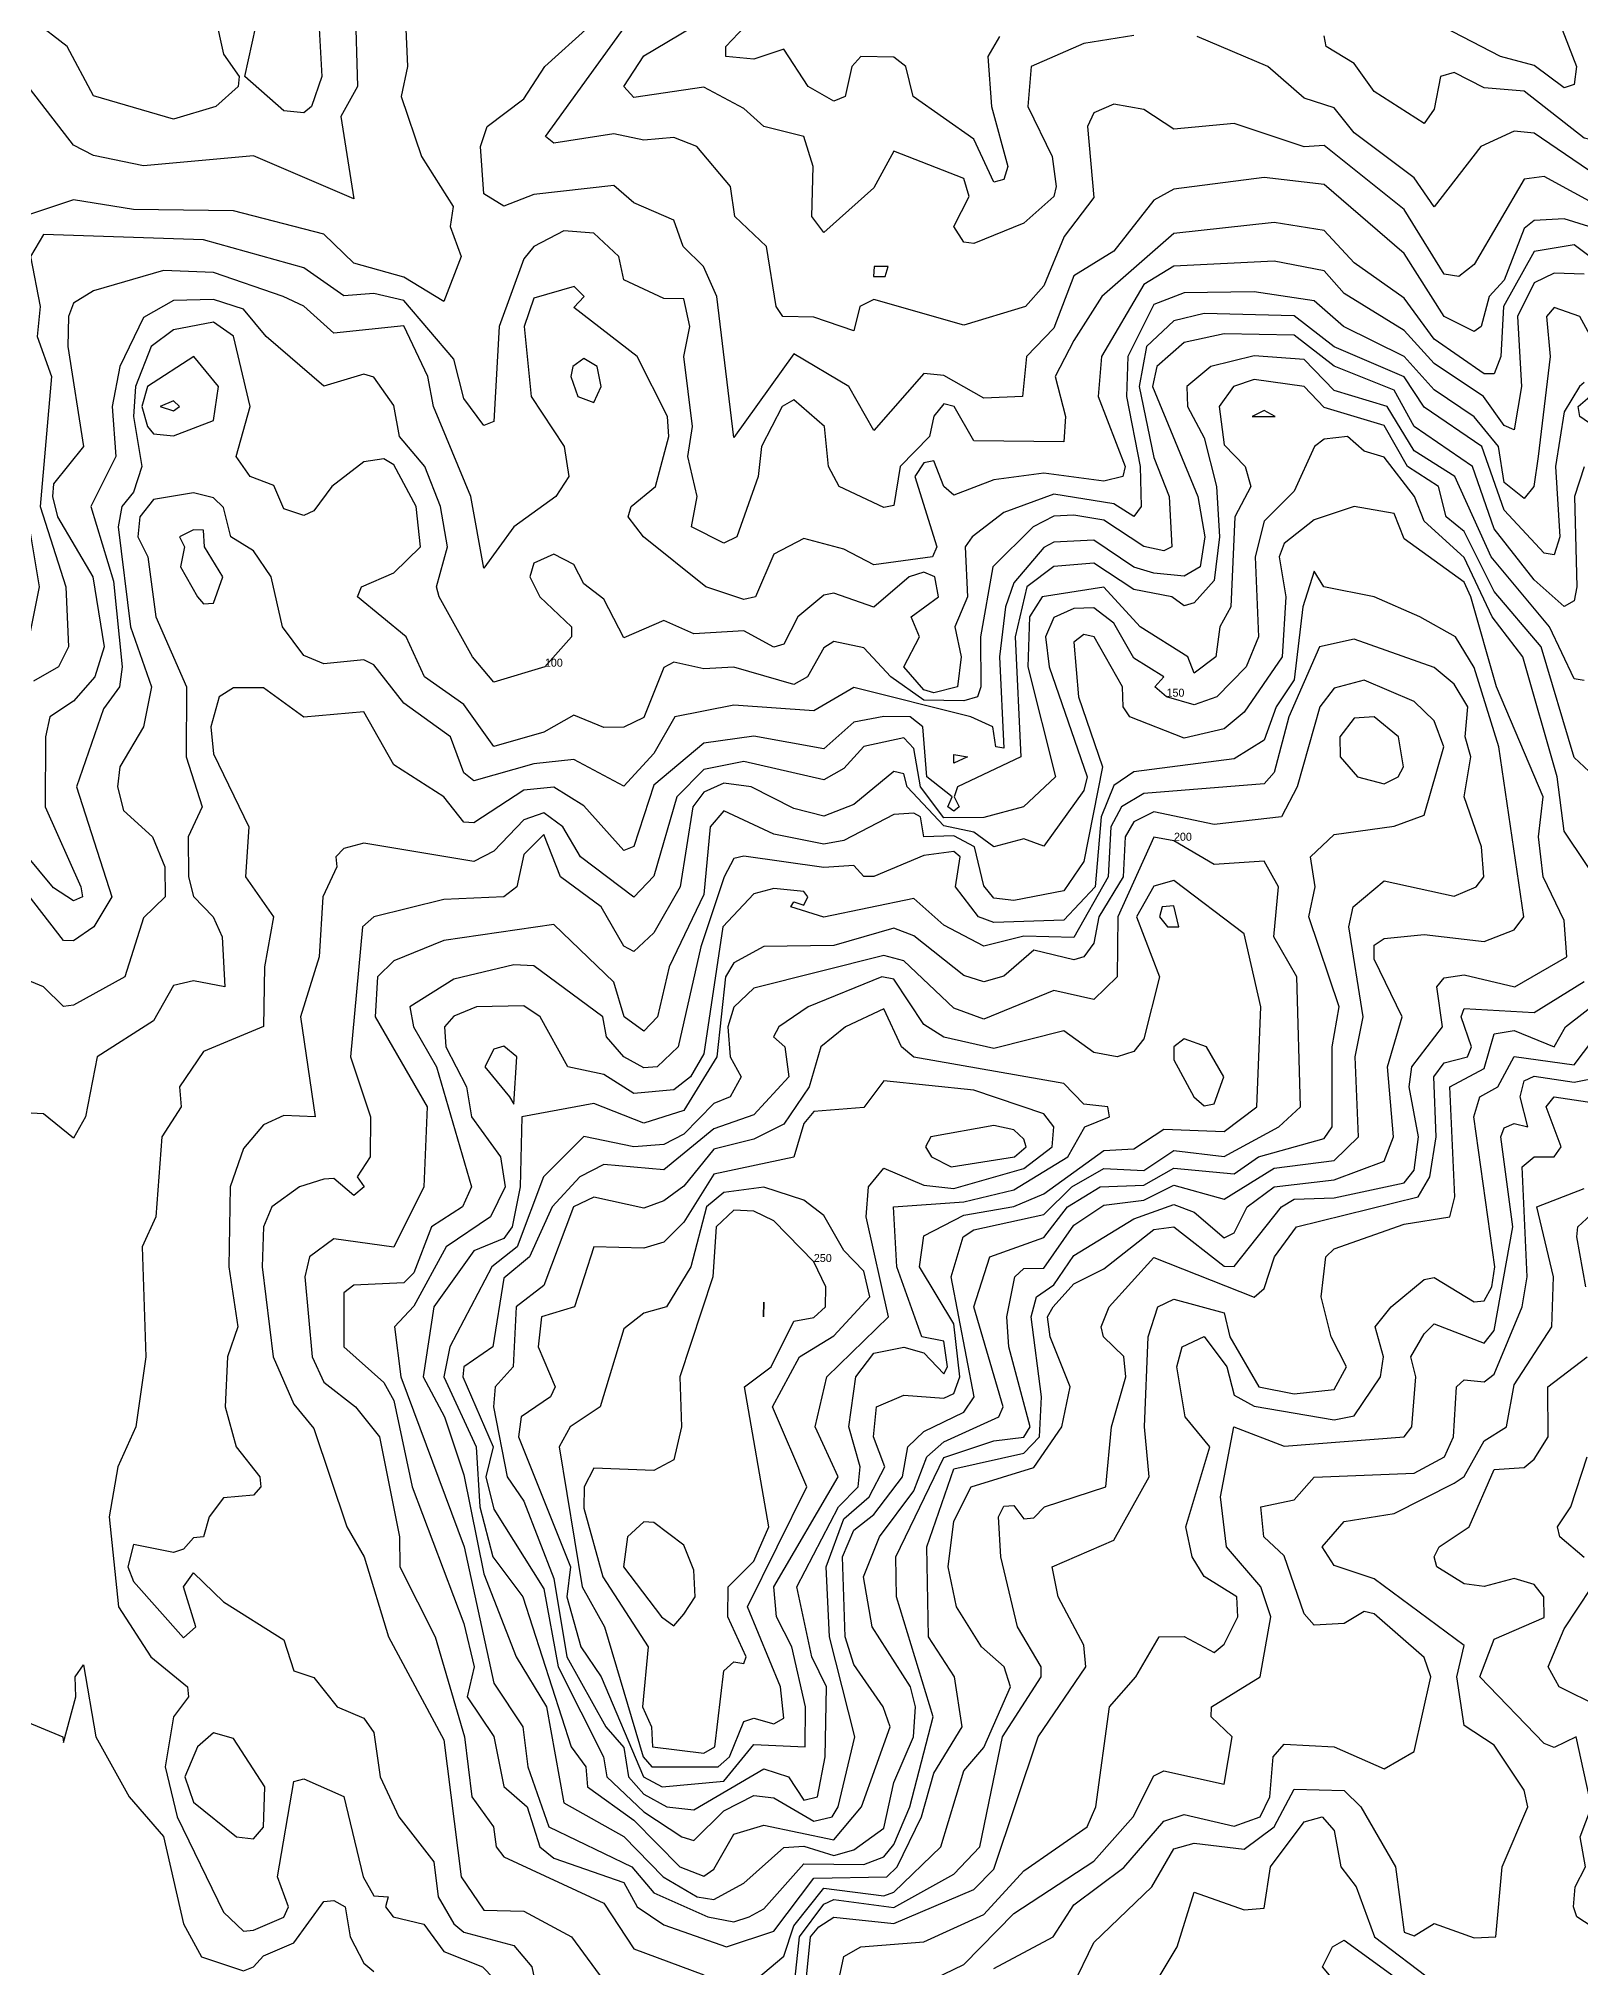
# Model space of a CAD drawing. Header units: metres. Extents: x 310028 to 360472, y 4137098 to 4159193.
# Drawn here: x 354000 to 356312, y 4143592 to 4146484 of the extents above; entities that cross this region are included whole.
import ezdxf

# ---------------------------------------------------------------- set-up
doc = ezdxf.new("R2010")
doc.units = ezdxf.units.M
for name, color, linetype in [('CONTOUR', 254, 'Continuous'), ('CONTOUR_INDEX', 33, 'Continuous'), ('CONTOUR_LABELS', 7, 'Continuous')]:
    doc.layers.add(name, color=color, linetype=linetype)

msp = doc.modelspace()

# ---------------------------------------------------------------- linework, layer by layer
at = {"layer": 'CONTOUR'}
for points, elevation in [([(356347.5, 4146228.8), (356257.5, 4146277.6), (356227.5, 4146273.4), (356152.5, 4146145.5), (356129.4, 4146127.5), (356107.5, 4146131.4), (356047.5, 4146228.1), (355927.5, 4146324.1), (355897.5, 4146322.2), (355792.5, 4146356.9), (355702.5, 4146348.5), (355657.5, 4146378), (355612.5, 4146386.1), (355582.5, 4146372.9), (355572.7, 4146352.5), (355582.5, 4146246.1), (355538, 4146187.5), (355507.5, 4146113.9), (355479.9, 4146082.5), (355387.5, 4146054.7), (355252.5, 4146093.1), (355231.3, 4146082.5), (355222.5, 4146046.1), (355162.5, 4146066.6), (355115.9, 4146067.5), (355105.8, 4146082.5), (355091.7, 4146172.5), (355044.2, 4146217.5), (355037.5, 4146262.5), (354986.8, 4146322.5), (354952.5, 4146336.2), (354907.5, 4146332.3), (354862.5, 4146341.4), (354772.5, 4146327.6), (354760.2, 4146337.5), (354922.5, 4146562.8)], 60), ([(354474.8, 4146532.5), (354478.2, 4146412.5), (354453.4, 4146367.5), (354472.5, 4146244.2), (354322.5, 4146308.6), (354157.5, 4146293.8), (354082.5, 4146308.9), (354052.5, 4146324.6), (353962.5, 4146441.2)], 60), ([(354549, 4146532.5), (354553.4, 4146442.5), (354543.8, 4146397.5), (354574.3, 4146307.5), (354621.6, 4146232.5), (354617.1, 4146202.5), (354633.5, 4146157.5), (354607.5, 4146090.4), (354547.5, 4146126.8), (354472.5, 4146147.9), (354427.5, 4146191.1), (354292.5, 4146226), (354142.5, 4146228), (354052.5, 4146242.5), (353977.5, 4146217.6)], 70), ([(356325.2, 4146532.5), (356351.7, 4146352.5), (356347.5, 4146328.6), (356317.5, 4146335.3), (356227.5, 4146405.6), (356167.5, 4146410.7), (356122.5, 4146433.5), (356102.2, 4146427.5), (356092.5, 4146378.7), (356077.5, 4146357.2), (356002.5, 4146405.3), (355972.5, 4146447), (355930.9, 4146472.5), (355927.5, 4146488.5)], 40), ([(356272.5, 4146529.2), (356306.1, 4146442.5), (356302.5, 4146415.7), (356287.5, 4146410.6), (356242.5, 4146444), (356191.9, 4146457.5), (356092.5, 4146509.3)], 30), ([(356324.7, 4146202.5), (356287.5, 4146214.1), (356242.5, 4146211.9), (356227.5, 4146199.8), (356197.5, 4146122.4), (356175.2, 4146097.5), (356163.1, 4146052.5), (356152.5, 4146045), (356107.5, 4146067.6), (356047.5, 4146162.2), (355927.5, 4146265.4), (355837.5, 4146275.9), (355702.5, 4146258.6), (355672.5, 4146242.1), (355612.5, 4146165.9), (355552.5, 4146128.7), (355522.5, 4146050.3), (355481.2, 4146007.5), (355475.3, 4145947.5), (355417.5, 4145945.3), (355357.5, 4145979), (355327.5, 4145982.4), (355252.5, 4145896.5), (355215, 4145962.5), (355132.5, 4146011.5), (355042.5, 4145886.4), (355017.1, 4146097.5), (354997, 4146142.5), (354966.6, 4146172.5), (354952.5, 4146212.4), (354892.5, 4146238.1), (354862.5, 4146263.9), (354742.5, 4146250.5), (354697.5, 4146233.3), (354667.5, 4146251.4), (354662.6, 4146322.5), (354672.5, 4146352.5), (354727.5, 4146394.3), (354759.2, 4146442.5), (354825.8, 4146502.5)], 70), ([(355440.7, 4146487.5), (355423.6, 4146457.5), (355429, 4146382.5), (355453.1, 4146292.5), (355447.5, 4146273.1), (355432.5, 4146269), (355402.5, 4146333.7), (355311.2, 4146397.5), (355300.6, 4146442.5), (355282.5, 4146456.4), (355232.9, 4146457.5), (355219.2, 4146442.5), (355209.3, 4146397.5), (355192.5, 4146390.8), (355153.9, 4146412.5), (355117.5, 4146468.7), (355072.5, 4146453.5), (355030.3, 4146457.5), (355030.7, 4146472.5), (355059.2, 4146502.5)], 40), ([(356362.5, 4146130.1), (356302.5, 4146175.3), (356242.5, 4146165.4), (356196.8, 4146082.5), (356192.4, 4146007.5), (356182.5, 4145981.5), (356167.5, 4145981.7), (356092.5, 4146033.6), (356047.5, 4146095), (355972.5, 4146148.1), (355927.5, 4146196.6), (355852.5, 4146208.6), (355702.5, 4146192.1), (355594.3, 4146097.5), (355552.5, 4146031.5), (355524.5, 4145977.5), (355539.9, 4145917.5), (355537.5, 4145879.5), (355402.5, 4145881.4), (355372.7, 4145932.5), (355357.5, 4145936.6), (355342.5, 4145918.2), (355335.7, 4145887.5), (355292, 4145842.5), (355282.5, 4145784.3), (355267.5, 4145781.2), (355200.5, 4145812.5), (355184.4, 4145842.5), (355178.6, 4145902.5), (355132.5, 4145942.7), (355114.9, 4145932.5), (355084.1, 4145872.5), (355078.8, 4145827.5), (355047.2, 4145737.5), (355027.5, 4145727.9), (354979.1, 4145752.5), (354987.3, 4145797.5), (354973.4, 4145857.5), (354980.5, 4145902.5), (354967.3, 4146007.5), (354976.6, 4146052.5), (354967.5, 4146094.1), (354937.5, 4146094.5), (354877.5, 4146122.5), (354870.2, 4146157.5), (354832.5, 4146192.9), (354787.5, 4146196.1), (354742.5, 4146172.9), (354727.5, 4146154.4), (354690.6, 4146052.5), (354682.5, 4145910.3), (354667.5, 4145904.3), (354637.5, 4145944.9), (354622.5, 4146003.6), (354547.5, 4146091.5), (354502.5, 4146102.3), (354457.5, 4146098.8), (354397.5, 4146140.8), (354247.5, 4146182.5), (354007.5, 4146190.9), (353988, 4146157.5), (354002.4, 4146082.5), (353997.7, 4146037.5), (354019.6, 4145977.5), (354002.3, 4145782.5), (354040.7, 4145662.5), (354044.8, 4145572.5), (354029.8, 4145542.5), (353992.5, 4145520.9)], 80), ([(356317.5, 4146131.2), (356272.5, 4146132.7), (356242.5, 4146118), (356217.7, 4146067.5), (356223.6, 4145962.5), (356212.5, 4145897.7), (356197.5, 4145904.4), (356166.4, 4145947.5), (356092.5, 4145997.1), (356047.5, 4146046.9), (355957.5, 4146102), (355927.5, 4146136.4), (355852.5, 4146150.6), (355702.5, 4146143.2), (355657.5, 4146115.8), (355594, 4146007.5), (355588.9, 4145947.5), (355629.5, 4145842.5), (355625.8, 4145827.5), (355597.5, 4145820.5), (355507.5, 4145832.8), (355432.5, 4145822.6), (355372.5, 4145799.9), (355357.5, 4145812.7), (355342.5, 4145851), (355327.5, 4145848.3), (355313.8, 4145827.5), (355347, 4145722.5), (355340.3, 4145707.5), (355252.5, 4145695.2), (355207.5, 4145719), (355147.5, 4145734.8), (355102.5, 4145711.4), (355074.8, 4145647.5), (355057.5, 4145643.3), (355000.7, 4145662.5), (354906.8, 4145737.5), (354884.3, 4145767.5), (354888.3, 4145782.5), (354924.8, 4145812.5), (354944.8, 4145887.5), (354943.2, 4145917.5), (354897.7, 4146007.5), (354802.5, 4146081.1), (354818, 4146097.5), (354803.3, 4146112.5), (354742.5, 4146095.1), (354728.3, 4146052.5), (354738.5, 4145947.5), (354788.3, 4145872.5), (354795.2, 4145827.5), (354775.8, 4145797.5), (354712.5, 4145752.3), (354667.5, 4145690.5), (354648, 4145797.5), (354592, 4145932.5), (354583.9, 4145977.5), (354547.5, 4146053.8), (354442.5, 4146042.8), (354397.5, 4146083), (354366.7, 4146097.5), (354262.5, 4146133.8), (354187.5, 4146136.8), (354082.5, 4146106.3), (354052.5, 4146087.7), (354045.1, 4146067.5), (354043.8, 4146022.5), (354067.6, 4145872.5), (354022.5, 4145816.7), (354021, 4145797.5), (354028.4, 4145767.5), (354081.3, 4145677.5), (354098.1, 4145572.5), (354084.3, 4145527.5), (354052.5, 4145491), (354017.1, 4145467.5), (354010.4, 4145437.5), (354009.8, 4145332.5), (354063.3, 4145212.5), (354065.8, 4145197.5), (354052.5, 4145191.4), (354022.5, 4145210.9), (353959.1, 4145287.5)], 90), ([(355251.9, 4146127.5), (355269.5, 4146127.5), (355273.8, 4146142.5), (355253, 4146142.5), (355251.9, 4146127.5)], 60), ([(356317.5, 4145968.5), (356310.5, 4145962.5), (356287.5, 4145924.9), (356274.7, 4145842.5), (356280.8, 4145737.5), (356272.5, 4145710.3), (356257.5, 4145712.6), (356197.5, 4145777.5), (356164, 4145872.5), (356077.5, 4145931.7), (356047.5, 4145977), (355942.5, 4146022.3), (355882.5, 4146068.7), (355747.5, 4146072.2), (355702.5, 4146061.3), (355661.1, 4146022.5), (355650.2, 4145962.5), (355672.5, 4145856.2), (355695.5, 4145797.5), (355699.4, 4145722.5), (355687.5, 4145716.4), (355657.5, 4145722.8), (355597.5, 4145762.4), (355552.5, 4145769.8), (355522.5, 4145768.3), (355491.1, 4145752.5), (355430.7, 4145692.5), (355412.3, 4145587.5), (355413.1, 4145512.5), (355408.1, 4145497.5), (355387.5, 4145491.2), (355327.5, 4145492.5), (355277.8, 4145527.5), (355237.5, 4145570.7), (355192.5, 4145580.1), (355177.5, 4145571), (355153.1, 4145527.5), (355132.5, 4145515.9), (355042.5, 4145541.7), (354997.5, 4145539.1), (354952.5, 4145549.3), (354937.5, 4145541.1), (354907.5, 4145466.1), (354877.5, 4145451.7), (354847.5, 4145451.1), (354802.5, 4145469.6), (354757.5, 4145444.1), (354682.5, 4145423), (354637.5, 4145486), (354578.9, 4145527.5), (354551.1, 4145587.5), (354478.2, 4145647.5), (354484.3, 4145662.5), (354532.5, 4145683.1), (354572.7, 4145722.5), (354566.2, 4145782.5), (354532.5, 4145845.4), (354517.5, 4145854.3), (354487.5, 4145849.7), (354439.7, 4145812.5), (354412.5, 4145776.1), (354397.5, 4145769.4), (354367.5, 4145779.4), (354352.5, 4145814.2), (354317.1, 4145827.5), (354296.1, 4145857.5), (354317.4, 4145932.5), (354292.5, 4146038.3), (354262.5, 4146059.1), (354202.5, 4146047.9), (354168.9, 4146022.5), (354145.4, 4145962.5), (354142.2, 4145917.5), (354154.8, 4145842.5), (354142.5, 4145804.1), (354124.6, 4145782.5), (354119.4, 4145752.5), (354137.6, 4145602.5), (354169.2, 4145512.5), (354157.2, 4145452.5), (354121.7, 4145392.5), (354118.3, 4145362.5), (354127.5, 4145327.1), (354171, 4145287.5), (354189.3, 4145242.5), (354189.6, 4145197.5), (354157.5, 4145166.1), (354129.1, 4145077.5), (354052.5, 4145034.8), (354037.5, 4145033), (354007.5, 4145062.2), (353977.5, 4145075.1)], 110), ([(356317.5, 4145842.3), (356303, 4145797.5), (356306.5, 4145662.5), (356302.5, 4145641.2), (356287.5, 4145633), (356242.5, 4145672.7), (356182.5, 4145749.3), (356150.3, 4145842.5), (356062.5, 4145902.7), (356032.5, 4145957), (355942.5, 4145993.2), (355882.5, 4146039.6), (355777.5, 4146041.9), (355717.5, 4146028.5), (355677, 4145992.5), (355670.5, 4145962.5), (355738.1, 4145797.5), (355748.5, 4145737.5), (355741.6, 4145692.5), (355717.5, 4145678.2), (355672.5, 4145682.6), (355642.5, 4145691.6), (355582.5, 4145732.4), (355522.5, 4145729.5), (355507.5, 4145721.2), (355462.5, 4145668.1), (355449.8, 4145632.5), (355440.6, 4145557.5), (355447.5, 4145420.3), (355435.1, 4145422.5), (355430.9, 4145452.5), (355397.8, 4145467.5), (355222.5, 4145511.2), (355162.5, 4145476.4), (355042.5, 4145484.6), (354953.8, 4145467.5), (354922.5, 4145412.5), (354877.5, 4145363.5), (354802.5, 4145403.2), (354742.5, 4145396.9), (354652.5, 4145371.3), (354637.5, 4145383.3), (354617.6, 4145437.5), (354547.5, 4145487.7), (354502.5, 4145545.1), (354487.5, 4145552.6), (354427.5, 4145547), (354397.5, 4145559.5), (354365.7, 4145602.5), (354348.6, 4145677.5), (354322.5, 4145716.1), (354288.4, 4145737.5), (354277.5, 4145781.1), (354262.5, 4145795.8), (354232.5, 4145803.4), (354172.5, 4145793), (354152, 4145767.5), (354149, 4145737.5), (354163.8, 4145707.5), (354175.6, 4145617.5), (354221.8, 4145512.5), (354221.4, 4145407.5), (354245.1, 4145332.5), (354224.2, 4145287.5), (354224.8, 4145227.5), (354232.5, 4145197.7), (354261.9, 4145167.5), (354275.4, 4145137.5), (354279.5, 4145062.5), (354232.5, 4145071.5), (354202.5, 4145064.3), (354172.5, 4145011.4), (354087.7, 4144957.5), (354070.6, 4144867.5), (354052.5, 4144835.5), (354007.5, 4144871.8), (353932.5, 4144875.8)], 120), ([(356317.5, 4145521.8), (356302.5, 4145524.2), (356265.5, 4145602.5), (356178.2, 4145707.5), (356123.6, 4145827.5), (356062.5, 4145866.3), (356022.2, 4145932.5), (355942.5, 4145956.7), (355897.5, 4146003.2), (355822.5, 4146008.9), (355757.5, 4145992.5), (355721.7, 4145962.5), (355722.9, 4145932.5), (355747.5, 4145885.9), (355766.2, 4145812.5), (355770.6, 4145737.5), (355762.5, 4145671.8), (355732.5, 4145638.3), (355717.5, 4145633.6), (355699.5, 4145647.5), (355642.5, 4145658.4), (355582.5, 4145697.8), (355522.5, 4145692.9), (355481.7, 4145662.5), (355464.3, 4145587.5), (355472.6, 4145407.5), (355378.1, 4145362.5), (355373.1, 4145347.5), (355380.5, 4145332.5), (355372.5, 4145326.1), (355363.5, 4145332.5), (355369.9, 4145347.5), (355331.8, 4145377.5), (355325.8, 4145452.5), (355306.8, 4145467.5), (355267.5, 4145467.8), (355222.5, 4145459.1), (355177.5, 4145419.1), (355072.5, 4145438.2), (354997.5, 4145427.6), (354922.5, 4145364.9), (354892.5, 4145273.1), (354877.5, 4145267), (354817.5, 4145334.1), (354772.5, 4145362), (354727.5, 4145357.5), (354652.5, 4145308.3), (354637.5, 4145309.6), (354607.5, 4145347.4), (354532.5, 4145395.1), (354487.5, 4145474.6), (354397.5, 4145467), (354337.5, 4145510.7), (354292.5, 4145510.6), (354270.8, 4145497.5), (354258.1, 4145452.5), (354262.5, 4145411.8), (354315.2, 4145302.5), (354310.3, 4145227.5), (354352, 4145167.5), (354338.6, 4145092.5), (354337.5, 4145003.1), (354247.5, 4144965.4), (354211.2, 4144912.5), (354213.9, 4144882.5), (354185, 4144837.5), (354175.8, 4144717.5), (354155.3, 4144672.5), (354161, 4144507.5), (354145.8, 4144402.5), (354118.7, 4144342.5), (354105.6, 4144267.5), (354120, 4144132.5), (354168.1, 4144057.5), (354223.2, 4144012.5), (354224.6, 4143997.5), (354202.1, 4143967.5), (354190, 4143892.5), (354207.8, 4143817.5), (354277.5, 4143674.8), (354307.5, 4143646.1), (354322.5, 4143647.5), (354367.5, 4143667.3), (354374.9, 4143682.5), (354358.4, 4143727.5), (354382.5, 4143870.6), (354397.5, 4143874.7), (354457.5, 4143848.2), (354486.8, 4143727.5), (354502.5, 4143699), (354524.4, 4143697.5), (354520, 4143682.5), (354531.6, 4143667.5), (354577.5, 4143656.8), (354607.5, 4143615.6), (354665.8, 4143592.5), (354682.5, 4143575.4)], 130), ([(354163.3, 4145902.5), (354172.5, 4145891.5), (354202.5, 4145888.7), (354262.5, 4145911.8), (354269.9, 4145962.5), (354233, 4146007.5), (354163.5, 4145962.5), (354154.6, 4145932.5), (354163.3, 4145902.5)], 120), ([(356332.5, 4145378.1), (356302.5, 4145406.3), (356252.9, 4145572.5), (356182.5, 4145655.3), (356137.5, 4145745.1), (356110.6, 4145767.5), (356099.3, 4145812.5), (356052.5, 4145842.5), (356017.5, 4145904.2), (355927.5, 4145931.2), (355897.5, 4145962.5), (355822.5, 4145973), (355791.5, 4145962.5), (355770, 4145932.5), (355777.5, 4145875), (355809, 4145842.5), (355817.5, 4145812.5), (355793.7, 4145767.5), (355787.5, 4145632.5), (355771.4, 4145602.5), (355765, 4145557.5), (355732.5, 4145532.8), (355723.1, 4145557.5), (355652, 4145602.5), (355597.5, 4145661.7), (355504.8, 4145647.5), (355485.7, 4145617.5), (355483.3, 4145542.5), (355524.6, 4145377.5), (355476.9, 4145332.5), (355417.5, 4145316.4), (355357.5, 4145315.8), (355322.5, 4145362.5), (355312.5, 4145419.7), (355297.5, 4145435.8), (355237.5, 4145422.8), (355207.5, 4145389.9), (355177.5, 4145372.9), (355057.5, 4145400.1), (354997.5, 4145388.2), (354956.9, 4145347.5), (354922.5, 4145228.3), (354892.5, 4145197.1), (354812.4, 4145257.5), (354785.9, 4145302.5), (354757.5, 4145323.3), (354727.5, 4145313), (354682.5, 4145266), (354652.5, 4145250.2), (354487.5, 4145278.1), (354457.5, 4145270.1), (354445.7, 4145257.5), (354447.2, 4145242.5), (354426, 4145197.5), (354420.9, 4145107.5), (354392.9, 4145017.5), (354414.5, 4144867.5), (354367.5, 4144869.4), (354337.5, 4144855.7), (354307.5, 4144819.9), (354287.4, 4144762.5), (354285.1, 4144642.5), (354298.7, 4144552.5), (354283.1, 4144507.5), (354279.6, 4144432.5), (354296.1, 4144372.5), (354332, 4144327.5), (354333.3, 4144312.5), (354322.5, 4144300.3), (354277.5, 4144296.3), (354255.9, 4144267.5), (354247.5, 4144237.5), (354232.5, 4144236.3), (354217.5, 4144219.1), (354202.5, 4144213.9), (354142.5, 4144226.2), (354133.7, 4144192.5), (354142.5, 4144170.6), (354217.5, 4144086.3), (354235.7, 4144102.5), (354217.5, 4144162.5), (354232.5, 4144183.5), (354277.5, 4144140), (354367.5, 4144083.2), (354382.5, 4144036.6), (354412.5, 4144026.7), (354447.5, 4143982.5), (354487.5, 4143965.7), (354502.5, 4143944.2), (354512.3, 4143877.5), (354540.2, 4143817.5), (354592.5, 4143750.2), (354599.2, 4143697.5), (354622.5, 4143657.2), (354637.5, 4143644.6), (354712.5, 4143624.8), (354739.4, 4143592.5), (354746.2, 4143562.5)], 140), ([(354182.2, 4145932.5), (354202.5, 4145926.4), (354211.3, 4145932.5), (354202.5, 4145941.1), (354182.2, 4145932.5)], 130), ([(356392.5, 4145861.1), (356310.8, 4145917.5), (356308.6, 4145932.5), (356325.9, 4145947.5)], 110), ([(353983.4, 4145767.5), (354001, 4145662.5), (353983.1, 4145572.5)], 70), ([(355057.5, 4143558.1), (355117.5, 4143608.8), (355132.5, 4143654.3), (355177.5, 4143710.8), (355267.5, 4143699.4), (355282.5, 4143704.5), (355352.8, 4143772.5), (355387.5, 4143886.8), (355417.5, 4143921.6), (355457.3, 4144012.5), (355448, 4144042.5), (355413.7, 4144072.5), (355376.6, 4144132.5), (355363.7, 4144192.5), (355372.5, 4144260.9), (355398.5, 4144312.5), (355492.5, 4144341.5), (355534.4, 4144402.5), (355546.9, 4144462.5), (355516.8, 4144537.5), (355512.7, 4144567.5), (355521.3, 4144582.5), (355552.5, 4144617.2), (355597.5, 4144639.6), (355672.5, 4144698.5), (355702.5, 4144702.3), (355777.5, 4144643.4), (355792.5, 4144643.2), (355863.9, 4144732.5), (355882.5, 4144744.1), (355942.5, 4144746.2), (356047.5, 4144768.7), (356062.5, 4144787.3), (356069, 4144837.5), (356055.2, 4144912.5), (356059, 4144942.5), (356105, 4145002.5), (356096.6, 4145062.5), (356107.5, 4145075.8), (356137.5, 4145080.4), (356213.6, 4145062.5), (356291.3, 4145107.5), (356287.5, 4145161.9), (356256.2, 4145227.5), (356249, 4145287.5), (356256, 4145347.5), (356186.1, 4145512.5), (356147.4, 4145647.5), (356137.5, 4145669.4), (356047.5, 4145734.5), (356032.5, 4145772.5), (355972.5, 4145782.5), (355912.5, 4145763), (355867.5, 4145727.2), (355860.2, 4145707.5), (355870.1, 4145647.5), (355864.5, 4145557.5), (355807.5, 4145474.4), (355777.5, 4145449.4), (355717.5, 4145435.2), (355636.3, 4145467.5), (355626.4, 4145482.5), (355625.4, 4145512.5), (355582.9, 4145587.5), (355567.5, 4145590.8), (355552.5, 4145579.3), (355559.3, 4145497.5), (355595.1, 4145392.5), (355567.5, 4145250.5), (355537.5, 4145206.2), (355462.5, 4145192), (355432.5, 4145195.2), (355417.5, 4145214), (355403.4, 4145272.5), (355372.5, 4145288.7), (355327.5, 4145287.5), (355322.2, 4145317.5), (355312.5, 4145322.7), (355282.5, 4145321), (355207.5, 4145282.1), (355177.5, 4145276.4), (355102.5, 4145291.5), (355027.5, 4145326.4), (355006.9, 4145302.5), (354997.5, 4145200.7), (354945.4, 4145092.5), (354928.1, 4145017.5), (354907.5, 4144995.7), (354878, 4145017.5), (354862.5, 4145069.3), (354772.5, 4145156.1), (354607.5, 4145132), (354532.5, 4145101.6), (354508.2, 4145077.5), (354504.7, 4145017.5), (354582.8, 4144882.5), (354577.8, 4144762.5), (354532.5, 4144672.2), (354442.5, 4144684.6), (354406.1, 4144657.5), (354399, 4144627.5), (354410.3, 4144507.5), (354427.5, 4144469.6), (354475, 4144432.5), (354511.3, 4144387.5), (354541.3, 4144237.5), (354541.5, 4144192.5), (354594.6, 4144087.5), (354638.5, 4143937.5), (354649.4, 4143847.5), (354682.2, 4143802.5), (354685.9, 4143772.5), (354697.6, 4143757.5), (354847.5, 4143688.2), (354892.5, 4143619.7), (354997.5, 4143580.8)], 160), ([(354238.3, 4145647.5), (354247.5, 4145637), (354262.5, 4145638), (354276.2, 4145677.5), (354248.6, 4145722.5), (354247.5, 4145747.5), (354232.5, 4145747.8), (354211.5, 4145737.5), (354218.8, 4145722.5), (354213, 4145692.5), (354238.3, 4145647.5)], 130), ([(355031.3, 4143622.5), (355102.5, 4143646.3), (355162.5, 4143725.8), (355271.9, 4143727.5), (355287.5, 4143742.5), (355323.7, 4143817.5), (355342.5, 4143883.3), (355384.8, 4143952.5), (355373.5, 4144027.5), (355334.4, 4144087.5), (355332.1, 4144222.5), (355372.5, 4144339.5), (355477.5, 4144363.3), (355500.9, 4144387.5), (355503.9, 4144447.5), (355488.1, 4144567.5), (355496.5, 4144597.5), (355522.5, 4144615.3), (355552.5, 4144659.6), (355642.5, 4144714.4), (355702.5, 4144736.2), (355732.5, 4144724.7), (355777.5, 4144685.9), (355792.5, 4144693.3), (355812.3, 4144732.5), (355852.5, 4144762.5), (355942.5, 4144773), (356017.5, 4144801.2), (356031.5, 4144837.5), (356022.8, 4144942.5), (356044.5, 4145017.5), (356002.5, 4145103.9), (356002.5, 4145124.9), (356017.5, 4145134.8), (356077.5, 4145140.7), (356167.5, 4145130.4), (356212.5, 4145147.9), (356227, 4145167.5), (356189.6, 4145422.5), (356152.5, 4145541.4), (356124.5, 4145587.5), (356071.1, 4145617.5), (356002.5, 4145647.2), (355927.2, 4145662.5), (355912.5, 4145685.9), (355895.9, 4145632.5), (355882.5, 4145523), (355855.5, 4145482.5), (355837.5, 4145432.3), (355792.5, 4145404.3), (355642.5, 4145384.7), (355612.5, 4145364.2), (355593.1, 4145317.5), (355584.1, 4145212.5), (355537.5, 4145162.3), (355432.5, 4145159.1), (355409.2, 4145167.5), (355374.7, 4145212.5), (355382.1, 4145257.5), (355372.5, 4145265.3), (355327.5, 4145259.4), (355252.5, 4145228.1), (355237.5, 4145228), (355222.5, 4145244.3), (355177.5, 4145241.3), (355057.5, 4145258.2), (355042.5, 4145254.9), (355028, 4145227.5), (354993.1, 4145122.5), (354959, 4144972.5), (354927.6, 4144942.5), (354907.5, 4144940.7), (354877.5, 4144957.6), (354851.6, 4144987.5), (354846.3, 4145017.5), (354742.5, 4145094.1), (354712.5, 4145095.5), (354622.5, 4145074.1), (354556.6, 4145032.5), (354562.2, 4145002.5), (354596.8, 4144942.5), (354649.1, 4144762.5), (354635.7, 4144732.5), (354589.2, 4144702.5), (354562.5, 4144633.4), (354547.5, 4144618.5), (354472.5, 4144615), (354457.5, 4144603.4), (354457.5, 4144522.5), (354517.5, 4144469.1), (354532.5, 4144441.9), (354560.1, 4144312.5), (354637.5, 4144107.4), (354653.2, 4144042.5), (354642.4, 4143997.5), (354682.5, 4143938), (354697.5, 4143863.2), (354732.4, 4143832.5), (354751.6, 4143772.5), (354772.5, 4143755.9), (354877.5, 4143719.4), (354897.7, 4143682.5), (354937.5, 4143655.7), (355031.3, 4143622.5)], 170), ([(355003.3, 4143667.5), (355042.5, 4143660.3), (355065.7, 4143667.5), (355087.5, 4143679.9), (355147.5, 4143747.4), (355237.5, 4143746.4), (355267.5, 4143757.5), (355282.5, 4143776), (355306.5, 4143832.5), (355341.4, 4143967.5), (355286.5, 4144147.5), (355285.5, 4144207.5), (355357.5, 4144356.4), (355432.5, 4144381.7), (355477.5, 4144386.9), (355486.9, 4144402.5), (355454.6, 4144522.5), (355451.7, 4144567.5), (355463.8, 4144627.5), (355477.5, 4144639.9), (355507.5, 4144640.4), (355552.5, 4144705.1), (355597.5, 4144735), (355657.5, 4144742.6), (355702.5, 4144765.2), (355777.5, 4144743.8), (355852.5, 4144790.4), (355942.5, 4144802.1), (355979, 4144837.5), (355974.2, 4144957.5), (355986, 4145017.5), (355964.8, 4145152.5), (355971.3, 4145182.5), (356017.5, 4145221.6), (356122.5, 4145198.6), (356155.8, 4145212.5), (356167.1, 4145227.5), (356163.8, 4145272.5), (356137.4, 4145347.5), (356147.6, 4145407.5), (356138.9, 4145437.5), (356143.1, 4145482.5), (356122.5, 4145516.2), (356092.5, 4145541.3), (355972.5, 4145583.7), (355920.7, 4145572.5), (355874.5, 4145467.5), (355852.5, 4145383.9), (355837.5, 4145366.8), (355657.5, 4145352.4), (355623.8, 4145332.5), (355607.8, 4145302.5), (355603.6, 4145227.5), (355552.5, 4145136.4), (355477.5, 4145138.6), (355417.5, 4145123.4), (355357.5, 4145154.9), (355312.5, 4145194.7), (355177.5, 4145166.9), (355128.1, 4145182.5), (355132.5, 4145189.8), (355147.5, 4145184.8), (355153.5, 4145197.5), (355147.5, 4145205.2), (355102.5, 4145209.9), (355072.5, 4145201.9), (355025.9, 4145152.5), (354997.5, 4144961.8), (354977.7, 4144927.5), (354952.5, 4144907.9), (354892.5, 4144902.3), (354847.5, 4144931), (354793.5, 4144942.5), (354752.1, 4145017.5), (354727.5, 4145034), (354656.7, 4145032.5), (354622.5, 4145018.2), (354608.7, 4145002.5), (354610.6, 4144972.5), (354641.6, 4144912.5), (354648.9, 4144867.5), (354692.8, 4144807.5), (354699.7, 4144762.5), (354677.6, 4144717.5), (354611.4, 4144672.5), (354562.5, 4144583.6), (354533.9, 4144552.5), (354543, 4144477.5), (354637.9, 4144222.5), (354682.5, 4144017.9), (354725.9, 4143952.5), (354733.4, 4143892.5), (354765.2, 4143802.5), (354889.5, 4143742.5), (354922.5, 4143703.8), (355003.3, 4143667.5)], 180), ([(354987.7, 4143697.5), (355012.5, 4143693.9), (355057.5, 4143718.1), (355117.5, 4143771.7), (355147.5, 4143773.6), (355192.5, 4143759.5), (355222.5, 4143768.4), (355267.5, 4143800.7), (355282.5, 4143869.1), (355312.1, 4143937.5), (355315.1, 4143982.5), (355307.3, 4144012.5), (355250, 4144102.5), (355237.1, 4144177.5), (355260.8, 4144237.5), (355312.5, 4144306.7), (355332, 4144357.5), (355357.5, 4144379.9), (355439.7, 4144417.5), (355446.5, 4144432.5), (355402.2, 4144582.5), (355426.3, 4144657.5), (355507.5, 4144686.5), (355542.6, 4144732.5), (355591.8, 4144762.5), (355657.5, 4144765.2), (355702.5, 4144790.7), (355792.5, 4144781.8), (355829, 4144807.5), (355927.5, 4144834.8), (355939.7, 4144852.5), (355939.5, 4144972.5), (355950.1, 4145032.5), (355904.8, 4145167.5), (355914.4, 4145212.5), (355907, 4145257.5), (355942.5, 4145290.7), (356032.5, 4145303.2), (356077.5, 4145319.7), (356107.2, 4145422.5), (356092.5, 4145461.1), (356062.5, 4145490.4), (355987.5, 4145522.2), (355942.5, 4145510.4), (355921, 4145482.5), (355887.4, 4145362.5), (355863.6, 4145317.5), (355762.5, 4145305.7), (355672.5, 4145325), (355642.5, 4145309.8), (355629.5, 4145287.5), (355626.3, 4145227.5), (355589.7, 4145167.5), (355582.5, 4145127.7), (355567.5, 4145107.3), (355552.5, 4145102.7), (355492.5, 4145117.3), (355447.5, 4145078.4), (355417.5, 4145069.9), (355387.5, 4145079.6), (355312.5, 4145138.9), (355282.5, 4145150.6), (355192.5, 4145124.4), (355087.5, 4145122.9), (355042.5, 4145098.3), (355030.1, 4145077.5), (355016.9, 4144957.5), (354967.5, 4144877.2), (354907.5, 4144858.1), (354832.5, 4144887.5), (354724.4, 4144867.5), (354722, 4144762.5), (354709.9, 4144702.5), (354697.5, 4144685.1), (354652.5, 4144666.6), (354592.7, 4144582.5), (354576.5, 4144477.5), (354608.6, 4144417.5), (354637.5, 4144330.4), (354667.5, 4144182.3), (354716.1, 4144057.5), (354761.5, 4143982.5), (354787.5, 4143838.9), (354877.5, 4143788), (354936.6, 4143727.5), (354987.7, 4143697.5)], 190), ([(355372.5, 4145397.9), (355372.5, 4145410.8), (355392.8, 4145407.5), (355372.5, 4145397.9)], 120), ([(354964.7, 4143787.5), (354982.5, 4143782), (355027.5, 4143826.5), (355072.5, 4143849.8), (355102.5, 4143846), (355162.5, 4143811), (355190, 4143817.5), (355198.7, 4143832.5), (355224.1, 4143937.5), (355185.8, 4144087.5), (355180.8, 4144192.5), (355207.5, 4144264.6), (355245.5, 4144297.5), (355268.8, 4144342.5), (355252, 4144387.5), (355256.3, 4144432.5), (355297.5, 4144450), (355357.5, 4144445.5), (355372.5, 4144452.5), (355381.6, 4144477.5), (355372.5, 4144557), (355321.1, 4144642.5), (355327.5, 4144689.1), (355387.5, 4144719.8), (355462.5, 4144733.2), (355507.5, 4144752.1), (355597.5, 4144817.2), (355642.5, 4144819.6), (355687.5, 4144848.8), (355777.5, 4144845.3), (355826.7, 4144882.5), (355832.6, 4145032.5), (355807.5, 4145141.7), (355702.5, 4145221.8), (355672.5, 4145213.2), (355646.1, 4145167.5), (355680.7, 4145077.5), (355657.5, 4144984.6), (355642.5, 4144965.2), (355617.1, 4144957.5), (355582.5, 4144963.8), (355537.5, 4144996.6), (355432.5, 4144970), (355357.5, 4144986.7), (355327.5, 4145006), (355282.5, 4145073.8), (355264.6, 4145077.5), (355153.9, 4145032.5), (355109.8, 4145002.5), (355102.1, 4144987.5), (355119.2, 4144972.5), (355125.1, 4144927.5), (355072.5, 4144870.3), (355012.5, 4144849.3), (354937.5, 4144788), (354847.5, 4144796.1), (354811.4, 4144777.5), (354770.1, 4144732.5), (354736, 4144657.5), (354697.5, 4144625.4), (354681.1, 4144522.5), (354637.8, 4144492.5), (354636.1, 4144477.5), (354681.4, 4144372.5), (354670.5, 4144327.5), (354682.5, 4144279.3), (354757.5, 4144159.6), (354779.2, 4144042.5), (354847, 4143907.5), (354851.9, 4143877.5), (354907.5, 4143825.4), (354964.7, 4143787.5)], 210), ([(355693, 4145152.5), (355709.6, 4145152.5), (355702.5, 4145183.8), (355685, 4145182.5), (355680.9, 4145167.5), (355693, 4145152.5)], 220), ([(355149.9, 4143562.5), (355157.3, 4143637.5), (355169.9, 4143652.5), (355192.5, 4143667.1), (355282.5, 4143657.5), (355402.5, 4143708.5), (355432.5, 4143739.2), (355498.7, 4143937.5), (355570.3, 4144042.5), (355567.5, 4144074.9), (355528.9, 4144147.5), (355519.7, 4144192.5), (355612.5, 4144232.6), (355665.2, 4144327.5), (355658.4, 4144402.5), (355663.7, 4144537.5), (355678.4, 4144582.5), (355702.5, 4144593.9), (355777.5, 4144573.4), (355786, 4144537.5), (355829.8, 4144462.5), (355882.5, 4144452.3), (355942.5, 4144458.4), (355961.4, 4144492.5), (355938.4, 4144537.5), (355923.1, 4144597.5), (355930.2, 4144657.5), (355942.5, 4144669.4), (356047.5, 4144706.3), (356115.9, 4144717.5), (356123.7, 4144747.5), (356116.1, 4144912.5), (356167.5, 4144939.8), (356182.5, 4144992), (356212.5, 4144996.7), (356272.7, 4144972.5), (356289.4, 4145002.5), (356347.5, 4145047.3)], 140), ([(354941.8, 4143832.5), (354982.5, 4143828.3), (355087.5, 4143889.7), (355124.7, 4143877.5), (355147.5, 4143842.6), (355168, 4143847.5), (355179.3, 4143907.5), (355181.2, 4144012.5), (355159.7, 4144057.5), (355136.9, 4144162.5), (355199.5, 4144282.5), (355228.7, 4144312.5), (355232.1, 4144342.5), (355214.8, 4144402.5), (355225.4, 4144477.5), (355252.5, 4144512.8), (355297.5, 4144522.2), (355327.5, 4144513.4), (355357.5, 4144482.2), (355363.1, 4144492.5), (355357.5, 4144531.2), (355324.2, 4144537.5), (355286.7, 4144642.5), (355281.8, 4144732.5), (355387.5, 4144740.2), (355462.5, 4144757.8), (355543.4, 4144807.5), (355568.9, 4144852.5), (355605.8, 4144867.5), (355603.5, 4144882.5), (355567.5, 4144886.3), (355537.5, 4144917.5), (355312.5, 4144956.8), (355294, 4144972.5), (355267.5, 4145029.6), (355209.7, 4145002.5), (355172.9, 4144972.5), (355155.6, 4144912.5), (355117.5, 4144856.6), (355072.5, 4144834), (355012.5, 4144818.9), (354967.5, 4144763.7), (354937.5, 4144741.4), (354907.5, 4144730.6), (354832.5, 4144747), (354802.3, 4144732.5), (354757.5, 4144614.7), (354716.1, 4144582.5), (354711.4, 4144492.5), (354684.5, 4144462.5), (354681.9, 4144432.5), (354702.4, 4144327.5), (354727.5, 4144291.3), (354772.5, 4144175), (354792.3, 4144057.5), (354850.7, 4143952.5), (354877.5, 4143921.5), (354884.7, 4143877.5), (354907.5, 4143851.8), (354941.8, 4143832.5)], 220), ([(355194.4, 4143547.5), (355207.5, 4143608.2), (355233, 4143622.5), (355327.5, 4143630.3), (355417.5, 4143671), (355477.5, 4143736.5), (355572.3, 4143802.5), (355585.3, 4143832.5), (355605.8, 4143982.5), (355645.3, 4144027.5), (355680.2, 4144087.5), (355717.5, 4144088), (355762.5, 4144063.9), (355777.5, 4144076.5), (355798.2, 4144117.5), (355796.9, 4144147.5), (355747.5, 4144177.9), (355729.7, 4144207.5), (355720, 4144252.5), (355756.2, 4144372.5), (355719.3, 4144417.5), (355706.7, 4144492.5), (355714.8, 4144522.5), (355747.5, 4144537.9), (355781.6, 4144492.5), (355792.5, 4144449.9), (355822.5, 4144433.8), (355942.5, 4144413.1), (355972.5, 4144418.9), (356011.9, 4144477.5), (356016.4, 4144507.5), (356004.1, 4144552.5), (356027.9, 4144582.5), (356077.5, 4144623.5), (356092.5, 4144626.3), (356152.5, 4144590), (356167.5, 4144591.4), (356179.2, 4144612.5), (356183.5, 4144642.5), (356152.2, 4144867.5), (356161.3, 4144897.5), (356188.1, 4144912.5), (356212.5, 4144958.1), (356302.5, 4144945.2), (356357.2, 4145017.5)], 130), ([(355732.4, 4144897.5), (355747.5, 4144883.9), (355762.5, 4144886.9), (355777, 4144927.5), (355751.3, 4144972.5), (355717.5, 4144984.5), (355702.5, 4144972.6), (355702.5, 4144952.8), (355732.4, 4144897.5)], 220), ([(354706, 4144897.5), (354712.5, 4144886.5), (354717.2, 4144957.5), (354697.5, 4144973.2), (354682.5, 4144969.1), (354669.1, 4144942.5), (354706, 4144897.5)], 190), ([(354935, 4143862.5), (355027.5, 4143871.3), (355072.5, 4143926.3), (355149.7, 4143922.5), (355150, 4143982.5), (355129.5, 4144072.5), (355106.6, 4144117.5), (355102.5, 4144162.5), (355198.7, 4144327.5), (355164.5, 4144402.5), (355181.9, 4144477.5), (355274.4, 4144567.5), (355240.7, 4144717.5), (355244.6, 4144762.5), (355267.5, 4144790.6), (355327.5, 4144764.9), (355372.5, 4144760.2), (355477.5, 4144789.8), (355519.8, 4144822.5), (355522.4, 4144852.5), (355507.5, 4144871.8), (355402.5, 4144907.5), (355267.5, 4144921.2), (355237.5, 4144881.5), (355162.5, 4144875.6), (355147.5, 4144857.4), (355132.5, 4144807), (355012.5, 4144781.4), (354967.5, 4144709.5), (354937.5, 4144679.4), (354907.5, 4144670.7), (354832.5, 4144672.6), (354803.6, 4144582.5), (354754.3, 4144567.5), (354749.2, 4144522.5), (354774.5, 4144462.5), (354767.5, 4144447.5), (354723.5, 4144417.5), (354719.7, 4144387.5), (354797.7, 4144192.5), (354792.3, 4144147.5), (354813.3, 4144072.5), (354843.5, 4144027.5), (354907.1, 4143877.5), (354935, 4143862.5)], 230), ([(355327.5, 4143567.5), (355387.5, 4143596.4), (355462.5, 4143672.7), (355582.5, 4143751), (355641.5, 4143817.5), (355672.5, 4143879), (355687.5, 4143886.8), (355777.5, 4143866.5), (355789.5, 4143937.5), (355758.4, 4143967.5), (355758.5, 4143982.5), (355831.7, 4144027.5), (355847.8, 4144117.5), (355832.9, 4144162.5), (355781.1, 4144222.5), (355772.3, 4144297.5), (355792.3, 4144402.5), (355867.5, 4144373.8), (356047.6, 4144387.5), (356059, 4144402.5), (356065.3, 4144477.5), (356057.7, 4144507.5), (356077.5, 4144542.2), (356092.5, 4144556.9), (356167.5, 4144527.8), (356182.5, 4144546.9), (356210.5, 4144702.5), (356192.5, 4144837.5), (356197.5, 4144851), (356212.5, 4144857.3), (356232.9, 4144852.5), (356221.8, 4144897.5), (356227.5, 4144921.4), (356242.5, 4144928.2), (356302.5, 4144919.3), (356342.8, 4144927.5)], 120), ([(355432.5, 4143590.1), (355521.3, 4143637.5), (355552.5, 4143685.7), (355627.5, 4143741.8), (355687.5, 4143811.4), (355717.5, 4143821.3), (355792.5, 4143803.7), (355831.7, 4143817.5), (355846.1, 4143847.5), (355851.1, 4143907.5), (355867.5, 4143926.6), (355942.5, 4143922.8), (356017.5, 4143889.9), (356062.5, 4143915.6), (356087.4, 4144027.5), (356077.5, 4144056.4), (356002.5, 4144122.2), (355987.5, 4144125.7), (355957.5, 4144107.7), (355912.5, 4144105.1), (355897.5, 4144121.9), (355867.5, 4144209.2), (355837.4, 4144237.5), (355832.5, 4144282.5), (355882.5, 4144293.3), (355912.5, 4144327.1), (356062.5, 4144333.2), (356107.9, 4144357.5), (356121.7, 4144387.5), (356126.3, 4144462.5), (356137.5, 4144473.1), (356167.5, 4144469.8), (356182.5, 4144481.5), (356224.8, 4144582.5), (356232.1, 4144627.5), (356224.5, 4144792.5), (356242.5, 4144807.5), (356272.5, 4144807.7), (356282.9, 4144822.5), (356260.3, 4144882.5), (356272.5, 4144897.4), (356362.5, 4144884.1)], 110), ([(355368.4, 4144792.5), (355463.3, 4144807.5), (355480.6, 4144822.5), (355477.5, 4144833.9), (355462.5, 4144848), (355432.5, 4144854.3), (355337.8, 4144837.5), (355329.7, 4144822.5), (355339, 4144807.5), (355368.4, 4144792.5)], 240), ([(354919.5, 4143892.5), (355019, 4143892.5), (355036, 4143907.5), (355057.5, 4143960.9), (355072.5, 4143965.7), (355102.5, 4143957.1), (355117.5, 4143965.9), (355112.6, 4144012.5), (355063.1, 4144132.5), (355152.1, 4144312.5), (355100.6, 4144432.5), (355141.2, 4144507.5), (355192.5, 4144539.2), (355246.4, 4144597.5), (355237.5, 4144636), (355207.5, 4144667.1), (355177.5, 4144719.6), (355147.5, 4144742.4), (355087.5, 4144762.1), (355027.5, 4144753.8), (355001.4, 4144732.5), (354977.9, 4144642.5), (354941.7, 4144582.5), (354907.5, 4144573.2), (354877.5, 4144549.3), (354842.3, 4144432.5), (354797.3, 4144402.5), (354780.8, 4144372.5), (354814.9, 4144162.5), (354848.4, 4144102.5), (354906.3, 4143907.5), (354919.5, 4143892.5)], 240), ([(356319.8, 4144612.5), (356306.5, 4144687.5), (356308, 4144702.5), (356340.3, 4144732.5)], 90), ([(355086.8, 4144567.5), (355087.5, 4144589.4), (355086.8, 4144567.5)], 260), ([(356362.5, 4143631.3), (356306.4, 4143667.5), (356301.5, 4143682.5), (356304, 4143712.5), (356319.5, 4143742.5), (356311.4, 4143787.5), (356328.3, 4143832.5), (356305.7, 4143937.5), (356272.5, 4143921.8), (356257.5, 4143927.5), (356161.3, 4144027.5), (356182.5, 4144084), (356257.5, 4144116.4), (356256.9, 4144147.5), (356242.5, 4144166), (356212.5, 4144174.9), (356167.5, 4144162.9), (356137.5, 4144167.2), (356096.8, 4144192.5), (356092.8, 4144207.5), (356100.2, 4144222.5), (356145, 4144252.5), (356182.5, 4144338.7), (356227.5, 4144341.6), (356242.5, 4144354.2), (356263.6, 4144387.5), (356263, 4144462.5), (356322.2, 4144507.5)], 90), ([(356317.5, 4144206.6), (356281.1, 4144237.5), (356277.3, 4144252.5), (356297.5, 4144282.5), (356322.1, 4144357.5)], 80), ([(354934.1, 4144117.5), (354952.5, 4144104), (354967.5, 4144121.7), (354984.3, 4144147.5), (354982.5, 4144187.4), (354967.5, 4144225.3), (354922.5, 4144259.1), (354907.5, 4144259.9), (354883.2, 4144237.5), (354877.1, 4144192.5), (354934.1, 4144117.5)], 260), ([(356340.6, 4143982.5), (356280.2, 4144012.5), (356263.7, 4144042.5), (356287.5, 4144099.4), (356348.9, 4144192.5)], 80), ([(353977.5, 4143962.1), (354036.3, 4143937.5), (354037.5, 4143929.3), (354055.9, 4143997.5), (354054.7, 4144027.5), (354067.5, 4144045.8), (354085.9, 4143937.5), (354135.8, 4143847.5), (354187.5, 4143788.3), (354217.5, 4143657), (354244.1, 4143607.5), (354307.5, 4143586.8), (354322.5, 4143592.5), (354337.5, 4143609.4), (354382.5, 4143628.7), (354427.5, 4143690.5), (354442.5, 4143692.2), (354459.6, 4143682.5), (354467, 4143637.5), (354487.5, 4143598), (354502.5, 4143585.6)], 120), ([(354297, 4143787.5), (354322.5, 4143784.5), (354337.5, 4143802), (354339.3, 4143862.5), (354292.5, 4143935.2), (354262.5, 4143943.6), (354238.4, 4143922.5), (354219.1, 4143877.5), (354232.5, 4143839.9), (354297, 4143787.5)], 140), ([(355680.3, 4143577.5), (355707, 4143622.5), (355732.5, 4143704.8), (355807.5, 4143678.2), (355837.5, 4143680.5), (355847.1, 4143742.5), (355897.5, 4143810), (355924.7, 4143817.5), (355942.5, 4143797.2), (355952.5, 4143742.5), (355975.7, 4143712.5), (356003.2, 4143637.5), (356092.5, 4143569.6)], 90), ([(356000.4, 4143502.5), (355925, 4143592.5), (355940, 4143622.5), (355957.5, 4143632.9), (356054.4, 4143562.5)], 80)]:
    msp.add_lwpolyline(points, dxfattribs=dict(at, elevation=elevation))
at = {"layer": 'CONTOUR_INDEX'}
for points, elevation in [([(356375.7, 4146547.5), (356360.5, 4146457.5), (356368.7, 4146322.5), (356362.5, 4146285.6), (356347.5, 4146271), (356242.5, 4146342.6), (356212.5, 4146345.4), (356162.8, 4146322.5), (356092.5, 4146232.3), (356062.5, 4146275.4), (355972.5, 4146342.9), (355942.5, 4146380.7), (355897.5, 4146395.1), (355843.3, 4146442.5), (355737.3, 4146487.5)], 50), ([(354264.8, 4146517.5), (354277.5, 4146460.9), (354300.7, 4146427.5), (354299.3, 4146412.5), (354265.9, 4146382.5), (354202.5, 4146363.8), (354082.5, 4146398.8), (354043.1, 4146472.5), (353992.5, 4146511.7)], 50), ([(354419.9, 4146517.5), (354424.9, 4146427.5), (354409, 4146382.5), (354397.5, 4146372.9), (354367.5, 4146376.3), (354309.2, 4146427.5), (354325.6, 4146502.5)], 50), ([(355642.5, 4146489.3), (355567.5, 4146477), (355488.3, 4146442.5), (355483.4, 4146382.5), (355519.7, 4146307.5), (355525.7, 4146262.5), (355522.5, 4146247.4), (355477.5, 4146207.7), (355402.5, 4146177.2), (355387.5, 4146179.2), (355372.2, 4146202.5), (355395.4, 4146247.5), (355387.5, 4146274.7), (355282.5, 4146315.5), (355252.5, 4146260.6), (355177.5, 4146193.7), (355159.3, 4146217.5), (355161.5, 4146292.5), (355147.5, 4146337.4), (355087.5, 4146352.8), (355057.5, 4146379.6), (354997.5, 4146411.4), (354892.5, 4146396.3), (354877.5, 4146412.4), (354907.5, 4146458.4), (354997.5, 4146512.3)], 50), ([(356377.5, 4145945.9), (356310.9, 4146067.5), (356272.5, 4146081), (356261, 4146067.5), (356266.6, 4146007.5), (356248.6, 4145857.5), (356242.2, 4145812.5), (356227.5, 4145794.8), (356197.5, 4145818.7), (356189.2, 4145872.5), (356152.5, 4145917.1), (356092.5, 4145957.9), (356047.5, 4146007.5), (355956.7, 4146052.5), (355912.5, 4146091), (355822.5, 4146104.9), (355717.5, 4146103.1), (355672.5, 4146085.7), (355633.4, 4146007.5), (355631.3, 4145947.5), (355651.8, 4145842.5), (355653.1, 4145782.5), (355642.5, 4145767.8), (355612.5, 4145786.9), (355522.5, 4145801), (355447.5, 4145773.7), (355400, 4145737.5), (355389.5, 4145722.5), (355392.7, 4145647.5), (355373.9, 4145602.5), (355383.6, 4145557.5), (355377.9, 4145512.5), (355342.5, 4145503.1), (355327.5, 4145507.8), (355297.3, 4145542.5), (355320.9, 4145587.5), (355308.6, 4145617.5), (355349.2, 4145647.5), (355343.8, 4145677.5), (355327.5, 4145684.3), (355305.3, 4145677.5), (355252.5, 4145631.6), (355192.5, 4145652.6), (355177.5, 4145650), (355138.6, 4145617.5), (355117.5, 4145576.3), (355102.5, 4145571.6), (355057.5, 4145596.5), (354982.5, 4145591.9), (354937.5, 4145611.7), (354877.5, 4145585.8), (354847.5, 4145644), (354817.5, 4145667), (354802.5, 4145695.9), (354772.5, 4145711.4), (354742.5, 4145698), (354736.5, 4145677.5), (354751.4, 4145647.5), (354799.1, 4145602.5), (354799, 4145587.5), (354759.2, 4145542.5), (354682.5, 4145519.3), (354650.5, 4145557.5), (354600.9, 4145647.5), (354596.7, 4145662.5), (354613, 4145722.5), (354602.5, 4145782.5), (354579.2, 4145842.5), (354541.2, 4145887.5), (354532.5, 4145934.4), (354502.5, 4145976.7), (354487.5, 4145981.2), (354427.5, 4145963.2), (354341.5, 4146037.5), (354307.5, 4146078.9), (354262.5, 4146093.4), (354202.5, 4146091.6), (354157.5, 4146066.4), (354121.6, 4145992.5), (354110.5, 4145932.5), (354115.9, 4145857.5), (354078.3, 4145782.5), (354112.5, 4145670.7), (354125.3, 4145542.5), (354121.4, 4145512.5), (354097.5, 4145479.5), (354056.7, 4145362.5), (354110, 4145197.5), (354082.7, 4145152.5), (354052.5, 4145131.5), (354037.5, 4145132.1), (353952, 4145242.5)], 100), ([(354808.6, 4145947.5), (354832.5, 4145938.8), (354843.4, 4145962.5), (354837.8, 4145992.5), (354817.5, 4146004.8), (354801.3, 4145992.5), (354798.3, 4145977.5), (354808.6, 4145947.5)], 100), ([(355819.9, 4145917.5), (355854, 4145917.5), (355837.5, 4145926.7), (355819.9, 4145917.5)], 150), ([(356353.3, 4145197.5), (356287.5, 4145296.1), (356277, 4145377.5), (356225.6, 4145557.5), (356179.5, 4145617.5), (356137.5, 4145706.2), (356077.5, 4145760.7), (356063.3, 4145797.5), (356017.5, 4145856.8), (355987.5, 4145865.9), (355962.7, 4145887.5), (355927.5, 4145883.6), (355913.2, 4145872.5), (355882.5, 4145805.6), (355837.5, 4145760.9), (355824.3, 4145707.5), (355829.2, 4145587.5), (355810.8, 4145542.5), (355766.6, 4145497.5), (355732.5, 4145485.4), (355691.3, 4145497.5), (355673.8, 4145512.5), (355687.4, 4145527.5), (355642.5, 4145555.1), (355612.5, 4145607.7), (355582.5, 4145630.6), (355552.5, 4145630), (355522.5, 4145616.1), (355509.8, 4145587.5), (355515.3, 4145542.5), (355572.1, 4145377.5), (355567.5, 4145356.8), (355507.5, 4145273.4), (355477.5, 4145284.3), (355432.5, 4145272.3), (355402.5, 4145294.5), (355357.5, 4145303.8), (355302.6, 4145362.5), (355297.5, 4145381.7), (355282.5, 4145385.3), (355222.5, 4145335.7), (355177.5, 4145318.6), (355132.5, 4145330.1), (355068.6, 4145362.5), (355027.5, 4145367.7), (354997.5, 4145354.1), (354980.8, 4145332.5), (354962.1, 4145212.5), (354922.5, 4145143.3), (354892.5, 4145115.3), (354877.5, 4145123.4), (354843.4, 4145182.5), (354782.7, 4145227.5), (354757.5, 4145290.9), (354727.5, 4145260.8), (354717, 4145212.5), (354697.5, 4145197.6), (354607.5, 4145193.6), (354502.5, 4145167.3), (354485.8, 4145152.5), (354467.6, 4144957.5), (354497.7, 4144867.5), (354497, 4144807.5), (354477.5, 4144777.5), (354488.3, 4144762.5), (354472.5, 4144749.3), (354442.5, 4144775.1), (354427.5, 4144773.8), (354391, 4144762.5), (354349.8, 4144732.5), (354337.2, 4144702.5), (354335.2, 4144642.5), (354351.9, 4144507.5), (354382.5, 4144436.5), (354412.5, 4144400.1), (354462.4, 4144252.5), (354488.2, 4144207.5), (354524.9, 4144087.5), (354607.5, 4143933.2), (354633.8, 4143727.5), (354667.5, 4143677.9), (354727.5, 4143676), (354798.9, 4143637.5), (354865.4, 4143547.5)], 150), ([(355977.8, 4145377.5), (356017.5, 4145366.8), (356038.8, 4145377.5), (356046.6, 4145392.5), (356039.3, 4145437.5), (356002.5, 4145467.5), (355972.5, 4145465.4), (355951.3, 4145437.5), (355951.6, 4145407.5), (355977.8, 4145377.5)], 200), ([(354961.7, 4143742.5), (354997.5, 4143728.8), (355012.5, 4143739.3), (355042.5, 4143791.6), (355087.5, 4143805.2), (355192.5, 4143783.3), (355233.7, 4143832.5), (355276.7, 4143952.5), (355266.3, 4143982.5), (355222.5, 4144045.9), (355209.5, 4144087.5), (355205.4, 4144207.5), (355222.5, 4144247.5), (355252.5, 4144271), (355295.2, 4144327.5), (355303.2, 4144372.5), (355327.5, 4144395.5), (355387.5, 4144424.6), (355403.1, 4144447.5), (355368.3, 4144627.5), (355386.6, 4144687.5), (355402.5, 4144698.2), (355507.5, 4144720.8), (355549.1, 4144762.5), (355597.5, 4144790.2), (355657.5, 4144787.2), (355702.5, 4144816.9), (355777.5, 4144808), (355859.6, 4144852.5), (355892.4, 4144882.5), (355886.5, 4145077.5), (355852.4, 4145137.5), (355859.2, 4145212.5), (355837.5, 4145250.9), (355762.5, 4145245.8), (355702.5, 4145281.5), (355672.5, 4145286.9), (355618.5, 4145167.5), (355617.1, 4145077.5), (355582.5, 4145043.2), (355522.5, 4145057.1), (355417.5, 4145013.7), (355372.5, 4145030.3), (355297.5, 4145101.4), (355267.5, 4145109.3), (355072.5, 4145060.3), (355042.5, 4145031.9), (355033.5, 4145002.5), (355036.9, 4144957.5), (355053.4, 4144927.5), (355037, 4144897.5), (355012.5, 4144887.4), (354967.5, 4144841.3), (354937.5, 4144826), (354892.5, 4144822.5), (354817.5, 4144837.9), (354757, 4144777.5), (354717.7, 4144672.5), (354679.5, 4144642.5), (354616.5, 4144522.5), (354607.7, 4144477.5), (354656.3, 4144372.5), (354661.6, 4144282.5), (354681.2, 4144207.5), (354725.9, 4144147.5), (354798.4, 4143922.5), (354820.6, 4143892.5), (354823.1, 4143862.5), (354892.5, 4143812.7), (354961.7, 4143742.5)], 200), ([(355126.3, 4143502.5), (355141, 4143637.5), (355177.5, 4143686.9), (355192.5, 4143693.9), (355282.5, 4143681.9), (355372.5, 4143731.5), (355411.5, 4143772.5), (355445.3, 4143937.5), (355503.4, 4144027.5), (355503.3, 4144042.5), (355468, 4144102.5), (355442.9, 4144207.5), (355439.3, 4144267.5), (355447.5, 4144283.8), (355462.5, 4144284.6), (355477.5, 4144264.8), (355492.5, 4144266.2), (355508.2, 4144282.5), (355600.2, 4144312.5), (355608.6, 4144402.5), (355630.4, 4144477.5), (355627.5, 4144508.2), (355596.6, 4144537.5), (355593.1, 4144552.5), (355605.3, 4144582.5), (355672.5, 4144656.6), (355822.5, 4144597), (355837.5, 4144609.9), (355853, 4144657.5), (355886.1, 4144702.5), (356068.7, 4144747.5), (356086.3, 4144777.5), (356095.4, 4144837.5), (356092.1, 4144927.5), (356107.5, 4144948.5), (356142.4, 4144957.5), (356148.4, 4144972.5), (356133.3, 4145017.5), (356137.5, 4145029.9), (356242.5, 4145023.9), (356317.5, 4145070.6)], 150), ([(355550, 4143562.5), (355582.5, 4143629.3), (355669.2, 4143712.5), (355702.5, 4143769.7), (355732.5, 4143778.1), (355807.5, 4143769.3), (355852.5, 4143802.5), (355882.5, 4143859.3), (355957.5, 4143857), (355982.7, 4143832.5), (356034.4, 4143742.5), (356047.5, 4143644.9), (356062.5, 4143639.2), (356092.5, 4143657.9), (356152.5, 4143636.2), (356185.3, 4143637.5), (356194.8, 4143742.5), (356233, 4143832.5), (356227.5, 4143857.6), (356182.5, 4143925.3), (356137.5, 4143954.7), (356126.6, 4144027.5), (356137.5, 4144074.4), (356002.5, 4144174.7), (355942.5, 4144194.4), (355924.9, 4144222.5), (355957.5, 4144260.7), (356032.5, 4144272.7), (356122.5, 4144318.1), (356137.5, 4144328), (356167.5, 4144381.8), (356201.2, 4144402.5), (356212.5, 4144465.4), (356269, 4144552.5), (356271.5, 4144627.5), (356246.4, 4144732.5), (356317.5, 4144759.8)], 100), ([(354920.5, 4143922.5), (354997.5, 4143913.4), (355013.9, 4143922.5), (355027.5, 4144036.5), (355042.5, 4144050.2), (355057.5, 4144047.4), (355061.2, 4144057.5), (355033.6, 4144117.5), (355033.8, 4144162.5), (355072.5, 4144201.1), (355094.8, 4144252.5), (355058.4, 4144462.5), (355098.4, 4144492.5), (355132.5, 4144561), (355162.5, 4144566.5), (355180, 4144582.5), (355180.4, 4144612.5), (355162.5, 4144649.8), (355102.5, 4144711.6), (355072.5, 4144725.8), (355042.5, 4144727.5), (355016.2, 4144702.5), (355010.8, 4144627.5), (354961.6, 4144477.5), (354964.2, 4144402.5), (354952.5, 4144353.1), (354922.5, 4144337), (354832.5, 4144340.5), (354818.2, 4144312.5), (354817.5, 4144280.6), (354845.9, 4144177.5), (354914, 4144072.5), (354905.3, 4143982.5), (354919.1, 4143952.5), (354920.5, 4143922.5)], 250)]:
    msp.add_lwpolyline(points, dxfattribs=dict(at, elevation=elevation))

# ---------------------------------------------------------------- texts
at = {"layer": 'CONTOUR_LABELS'}
for s, p in [('100', (354759.2, 4145542.5)), ('150', (355691.3, 4145497.5)), ('200', (355702.5, 4145281.5)), ('250', (355162.5, 4144649.8))]:
    msp.add_text(s, height=12, dxfattribs=at).set_placement(p)

doc.saveas('drawing.dxf')
